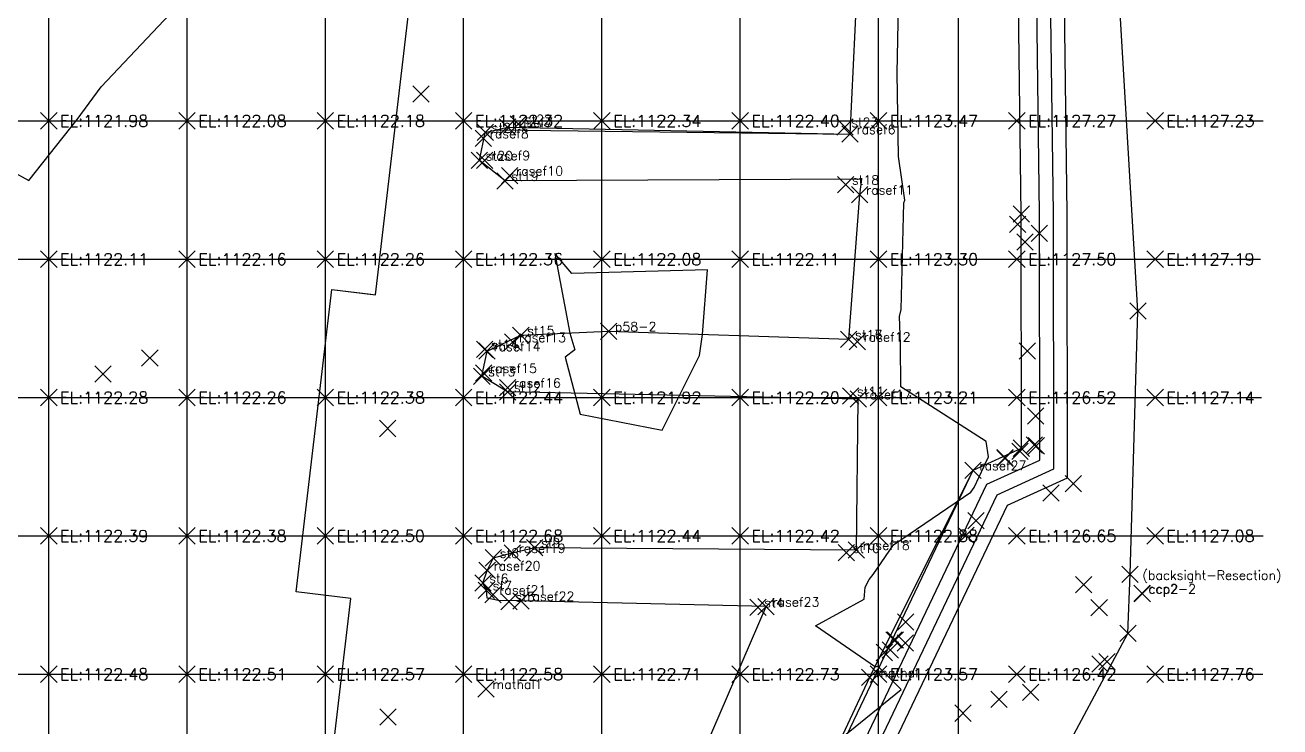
# Model space of a CAD drawing. Header units: metres. Extents: x -212 to 353850, y -37 to 356021.
# Drawn here: x 353787.65 to 353814.87, y 355929.91 to 355945.13 of the extents above; entities that cross this region are included whole.
import ezdxf

# ---------------------------------------------------------------- set-up
doc = ezdxf.new("R2010")
doc.units = ezdxf.units.M
for name, color, linetype in [('C-TOPO-MINR', 8, 'Continuous'), ('C-TOPO-TEXT', 7, 'Continuous'), ('Obs.ts.td2', 7, 'Continuous'), ('Obs.ts.td2_Mark', 7, 'Continuous'), ('Obs.ts.td2_point_desc_Mark', 7, 'Continuous'), ('Survey.td2', 7, 'Continuous'), ('V-NODE', 1, 'Continuous')]:
    doc.layers.add(name, color=color, linetype=linetype)
doc.styles.get("Standard").update_dxf_attribs({"font": 'simplex.shx'})

# ---------------------------------------------------------------- blocks, each defined once
blk = doc.blocks.new('*U1')
at = {"color": 0, "linetype": 'ByBlock', "lineweight": -2, "transparency": 16777216}
for p, q in [((-0.71, -0.71), (0.71, 0.71)), ((-0.71, 0.71), (0.71, -0.71))]:
    blk.add_line(p, q, dxfattribs=at)
blk = doc.blocks.new('*U144', base_point=(353811.7928, 355938.9237, 1127.1617))
at = {"layer": 'V-NODE', "lineweight": -2, "xscale": 0.25, "yscale": 0.25, "zscale": 0.25}
blk.add_blockref('*U1', (353811.7928, 355938.9237, 1127.1617), dxfattribs=at)
blk = doc.blocks.new('*U145', base_point=(353811.6216, 355933.2178, 1127.0802))
at = {"layer": 'V-NODE', "lineweight": -2, "xscale": 0.25, "yscale": 0.25, "zscale": 0.25}
blk.add_blockref('*U1', (353811.6216, 355933.2178, 1127.0802), dxfattribs=at)
blk = doc.blocks.new('*U146', base_point=(353811.5772, 355931.9329, 1127.1655))
at = {"layer": 'V-NODE', "lineweight": -2, "xscale": 0.25, "yscale": 0.25, "zscale": 0.25}
blk.add_blockref('*U1', (353811.5772, 355931.9329, 1127.1655), dxfattribs=at)
blk = doc.blocks.new('*U204', base_point=(353810.391, 355935.1797, 1127.2435))
at = {"layer": 'V-NODE', "lineweight": -2, "xscale": 0.25, "yscale": 0.25, "zscale": 0.25}
blk.add_blockref('*U1', (353810.391, 355935.1797, 1127.2435), dxfattribs=at)
blk = doc.blocks.new('*U205', base_point=(353809.9036, 355934.9765, 1127.2436))
at = {"layer": 'V-NODE', "lineweight": -2, "xscale": 0.25, "yscale": 0.25, "zscale": 0.25}
blk.add_blockref('*U1', (353809.9036, 355934.9765, 1127.2436), dxfattribs=at)
blk = doc.blocks.new('*U206', base_point=(353809.5484, 355936.0209, 1127.6139))
at = {"layer": 'V-NODE', "lineweight": -2, "xscale": 0.25, "yscale": 0.25, "zscale": 0.25}
blk.add_blockref('*U1', (353809.5484, 355936.0209, 1127.6139), dxfattribs=at)
blk = doc.blocks.new('*U207', base_point=(353809.5895, 355936.0021, 1127.5776))
at = {"layer": 'V-NODE', "lineweight": -2, "xscale": 0.25, "yscale": 0.25, "zscale": 0.25}
blk.add_blockref('*U1', (353809.5895, 355936.0021, 1127.5776), dxfattribs=at)
blk = doc.blocks.new('*U208', base_point=(353809.5726, 355936.6483, 1127.57))
at = {"layer": 'V-NODE', "lineweight": -2, "xscale": 0.25, "yscale": 0.25, "zscale": 0.25}
blk.add_blockref('*U1', (353809.5726, 355936.6483, 1127.57), dxfattribs=at)
blk = doc.blocks.new('*U209', base_point=(353809.3395, 355940.4236, 1127.7491))
at = {"layer": 'V-NODE', "lineweight": -2, "xscale": 0.25, "yscale": 0.25, "zscale": 0.25}
blk.add_blockref('*U1', (353809.3395, 355940.4236, 1127.7491), dxfattribs=at)
blk = doc.blocks.new('*U210', base_point=(353809.6515, 355940.6113, 1127.6364))
at = {"layer": 'V-NODE', "lineweight": -2, "xscale": 0.25, "yscale": 0.25, "zscale": 0.25}
blk.add_blockref('*U1', (353809.6515, 355940.6113, 1127.6364), dxfattribs=at)
blk = doc.blocks.new('*U234', base_point=(353809.2609, 355941.0275, 1127.3564))
at = {"layer": 'V-NODE', "lineweight": -2, "xscale": 0.25, "yscale": 0.25, "zscale": 0.25}
blk.add_blockref('*U1', (353809.2609, 355941.0275, 1127.3564), dxfattribs=at)
blk = doc.blocks.new('*U235', base_point=(353809.1873, 355940.8055, 1127.3551))
at = {"layer": 'V-NODE', "lineweight": -2, "xscale": 0.25, "yscale": 0.25, "zscale": 0.25}
blk.add_blockref('*U1', (353809.1873, 355940.8055, 1127.3551), dxfattribs=at)
blk = doc.blocks.new('*U236', base_point=(353809.3954, 355938.0579, 1127.7183))
at = {"layer": 'V-NODE', "lineweight": -2, "xscale": 0.25, "yscale": 0.25, "zscale": 0.25}
blk.add_blockref('*U1', (353809.3954, 355938.0579, 1127.7183), dxfattribs=at)
blk = doc.blocks.new('*U237', base_point=(353809.2661, 355935.9506, 1127.6733))
at = {"layer": 'V-NODE', "lineweight": -2, "xscale": 0.25, "yscale": 0.25, "zscale": 0.25}
blk.add_blockref('*U1', (353809.2661, 355935.9506, 1127.6733), dxfattribs=at)
blk = doc.blocks.new('*U238', base_point=(353809.233, 355935.8819, 1127.6572))
at = {"layer": 'V-NODE', "lineweight": -2, "xscale": 0.25, "yscale": 0.25, "zscale": 0.25}
blk.add_blockref('*U1', (353809.233, 355935.8819, 1127.6572), dxfattribs=at)
blk = doc.blocks.new('*U239', base_point=(353808.9081, 355935.7327, 1126.2094))
at = {"layer": 'V-NODE', "lineweight": -2, "xscale": 0.25, "yscale": 0.25, "zscale": 0.25}
blk.add_blockref('*U1', (353808.9081, 355935.7327, 1126.2094), dxfattribs=at)
blk = doc.blocks.new('*U240', base_point=(353808.91, 355935.7431, 1126.2146))
at = {"layer": 'V-NODE', "lineweight": -2, "xscale": 0.25, "yscale": 0.25, "zscale": 0.25}
blk.add_blockref('*U1', (353808.91, 355935.7431, 1126.2146), dxfattribs=at)
blk = doc.blocks.new('*U241', base_point=(353808.2826, 355934.3812, 1126.2718))
at = {"layer": 'V-NODE', "lineweight": -2, "xscale": 0.25, "yscale": 0.25, "zscale": 0.25}
blk.add_blockref('*U1', (353808.2826, 355934.3812, 1126.2718), dxfattribs=at)
blk = doc.blocks.new('*U242', base_point=(353808.0658, 355934.0591, 1126.3212))
at = {"layer": 'V-NODE', "lineweight": -2, "xscale": 0.25, "yscale": 0.25, "zscale": 0.25}
blk.add_blockref('*U1', (353808.0658, 355934.0591, 1126.3212), dxfattribs=at)
blk = doc.blocks.new('*U243', base_point=(353806.7547, 355932.1844, 1126.272))
at = {"layer": 'V-NODE', "lineweight": -2, "xscale": 0.25, "yscale": 0.25, "zscale": 0.25}
blk.add_blockref('*U1', (353806.7547, 355932.1844, 1126.272), dxfattribs=at)
blk = doc.blocks.new('*U244', base_point=(353806.4992, 355931.7885, 1126.1866))
at = {"layer": 'V-NODE', "lineweight": -2, "xscale": 0.25, "yscale": 0.25, "zscale": 0.25}
blk.add_blockref('*U1', (353806.4992, 355931.7885, 1126.1866), dxfattribs=at)
blk = doc.blocks.new('*U245', base_point=(353806.5276, 355931.7909, 1126.2052))
at = {"layer": 'V-NODE', "lineweight": -2, "xscale": 0.25, "yscale": 0.25, "zscale": 0.25}
blk.add_blockref('*U1', (353806.5276, 355931.7909, 1126.2052), dxfattribs=at)
blk = doc.blocks.new('*U246', base_point=(353806.7464, 355931.7289, 1126.1852))
at = {"layer": 'V-NODE', "lineweight": -2, "xscale": 0.25, "yscale": 0.25, "zscale": 0.25}
blk.add_blockref('*U1', (353806.7464, 355931.7289, 1126.1852), dxfattribs=at)
blk = doc.blocks.new('*U247', base_point=(353806.42, 355931.5707, 1125.6579))
at = {"layer": 'V-NODE', "lineweight": -2, "xscale": 0.25, "yscale": 0.25, "zscale": 0.25}
blk.add_blockref('*U1', (353806.42, 355931.5707, 1125.6579), dxfattribs=at)
blk = doc.blocks.new('*U248', base_point=(353806.2893, 355931.5201, 1125.6336))
at = {"layer": 'V-NODE', "lineweight": -2, "xscale": 0.25, "yscale": 0.25, "zscale": 0.25}
blk.add_blockref('*U1', (353806.2893, 355931.5201, 1125.6336), dxfattribs=at)
blk = doc.blocks.new('*U271', base_point=(353808.001, 355930.2043, 1126.2101))
at = {"layer": 'V-NODE', "lineweight": -2, "xscale": 0.25, "yscale": 0.25, "zscale": 0.25}
blk.add_blockref('*U1', (353808.001, 355930.2043, 1126.2101), dxfattribs=at)
blk = doc.blocks.new('*U272', base_point=(353808.7822, 355930.5055, 1126.3197))
at = {"layer": 'V-NODE', "lineweight": -2, "xscale": 0.25, "yscale": 0.25, "zscale": 0.25}
blk.add_blockref('*U1', (353808.7822, 355930.5055, 1126.3197), dxfattribs=at)
blk = doc.blocks.new('*U273', base_point=(353809.4636, 355930.6585, 1126.4679))
at = {"layer": 'V-NODE', "lineweight": -2, "xscale": 0.25, "yscale": 0.25, "zscale": 0.25}
blk.add_blockref('*U1', (353809.4636, 355930.6585, 1126.4679), dxfattribs=at)
blk = doc.blocks.new('*U274', base_point=(353810.952, 355932.4903, 1127.0932))
at = {"layer": 'V-NODE', "lineweight": -2, "xscale": 0.25, "yscale": 0.25, "zscale": 0.25}
blk.add_blockref('*U1', (353810.952, 355932.4903, 1127.0932), dxfattribs=at)
blk = doc.blocks.new('*U275', base_point=(353810.613, 355932.9939, 1127.1465))
at = {"layer": 'V-NODE', "lineweight": -2, "xscale": 0.25, "yscale": 0.25, "zscale": 0.25}
blk.add_blockref('*U1', (353810.613, 355932.9939, 1127.1465), dxfattribs=at)
blk = doc.blocks.new('*U276', base_point=(353810.9705, 355931.2691, 1127.8021))
at = {"layer": 'V-NODE', "lineweight": -2, "xscale": 0.25, "yscale": 0.25, "zscale": 0.25}
blk.add_blockref('*U1', (353810.9705, 355931.2691, 1127.8021), dxfattribs=at)
blk = doc.blocks.new('*U277', base_point=(353811.1206, 355931.3188, 1127.8093))
at = {"layer": 'V-NODE', "lineweight": -2, "xscale": 0.25, "yscale": 0.25, "zscale": 0.25}
blk.add_blockref('*U1', (353811.1206, 355931.3188, 1127.8093), dxfattribs=at)
blk = doc.blocks.new('*U607', base_point=(353795.5217, 355930.121, 1122.6174))
at = {"layer": 'V-NODE', "lineweight": -2, "xscale": 0.25, "yscale": 0.25, "zscale": 0.25}
blk.add_blockref('*U1', (353795.5217, 355930.121, 1122.6174), dxfattribs=at)
blk = doc.blocks.new('*U608', base_point=(353795.5198, 355936.3782, 1122.4606))
at = {"layer": 'V-NODE', "lineweight": -2, "xscale": 0.25, "yscale": 0.25, "zscale": 0.25}
blk.add_blockref('*U1', (353795.5198, 355936.3782, 1122.4606), dxfattribs=at)
blk = doc.blocks.new('*U609', base_point=(353790.3579, 355937.9082, 1122.1863))
at = {"layer": 'V-NODE', "lineweight": -2, "xscale": 0.25, "yscale": 0.25, "zscale": 0.25}
blk.add_blockref('*U1', (353790.3579, 355937.9082, 1122.1863), dxfattribs=at)
blk = doc.blocks.new('*U610', base_point=(353789.3388, 355937.5593, 1122.2574))
at = {"layer": 'V-NODE', "lineweight": -2, "xscale": 0.25, "yscale": 0.25, "zscale": 0.25}
blk.add_blockref('*U1', (353789.3388, 355937.5593, 1122.2574), dxfattribs=at)
blk = doc.blocks.new('*U615', base_point=(353796.2409, 355943.6295, 1122.2315))
at = {"layer": 'V-NODE', "lineweight": -2, "xscale": 0.25, "yscale": 0.25, "zscale": 0.25}
blk.add_blockref('*U1', (353796.2409, 355943.6295, 1122.2315), dxfattribs=at)
blk = doc.blocks.new('*U917', base_point=(353803.5516, 355932.4997, 1122.5971))
at = {"layer": 'V-NODE', "lineweight": -2, "xscale": 0.25, "yscale": 0.25, "zscale": 0.25}
blk.add_blockref('*U1', (353803.5516, 355932.4997, 1122.5971), dxfattribs=at)
blk = doc.blocks.new('*U918', base_point=(353798.1506, 355932.6253, 1122.5483))
at = {"layer": 'V-NODE', "lineweight": -2, "xscale": 0.25, "yscale": 0.25, "zscale": 0.25}
blk.add_blockref('*U1', (353798.1506, 355932.6253, 1122.5483), dxfattribs=at)
blk = doc.blocks.new('*U919', base_point=(353797.5833, 355933.0253, 1122.5503))
at = {"layer": 'V-NODE', "lineweight": -2, "xscale": 0.25, "yscale": 0.25, "zscale": 0.25}
blk.add_blockref('*U1', (353797.5833, 355933.0253, 1122.5503), dxfattribs=at)
blk = doc.blocks.new('*U920', base_point=(353797.6584, 355932.8697, 1122.5392))
at = {"layer": 'V-NODE', "lineweight": -2, "xscale": 0.25, "yscale": 0.25, "zscale": 0.25}
blk.add_blockref('*U1', (353797.6584, 355932.8697, 1122.5392), dxfattribs=at)
blk = doc.blocks.new('*U921', base_point=(353797.8124, 355933.5727, 1122.5284))
at = {"layer": 'V-NODE', "lineweight": -2, "xscale": 0.25, "yscale": 0.25, "zscale": 0.25}
blk.add_blockref('*U1', (353797.8124, 355933.5727, 1122.5284), dxfattribs=at)
blk = doc.blocks.new('*U922', base_point=(353798.7089, 355933.7949, 1122.5351))
at = {"layer": 'V-NODE', "lineweight": -2, "xscale": 0.25, "yscale": 0.25, "zscale": 0.25}
blk.add_blockref('*U1', (353798.7089, 355933.7949, 1122.5351), dxfattribs=at)
blk = doc.blocks.new('*U923', base_point=(353805.4666, 355933.6838, 1122.5696))
at = {"layer": 'V-NODE', "lineweight": -2, "xscale": 0.25, "yscale": 0.25, "zscale": 0.25}
blk.add_blockref('*U1', (353805.4666, 355933.6838, 1122.5696), dxfattribs=at)
blk = doc.blocks.new('*U924', base_point=(353805.561, 355937.0829, 1122.5533))
at = {"layer": 'V-NODE', "lineweight": -2, "xscale": 0.25, "yscale": 0.25, "zscale": 0.25}
blk.add_blockref('*U1', (353805.561, 355937.0829, 1122.5533), dxfattribs=at)
blk = doc.blocks.new('*U925', base_point=(353798.1191, 355937.1719, 1122.4441))
at = {"layer": 'V-NODE', "lineweight": -2, "xscale": 0.25, "yscale": 0.25, "zscale": 0.25}
blk.add_blockref('*U1', (353798.1191, 355937.1719, 1122.4441), dxfattribs=at)
blk = doc.blocks.new('*U926', base_point=(353797.5603, 355937.5121, 1122.4236))
at = {"layer": 'V-NODE', "lineweight": -2, "xscale": 0.25, "yscale": 0.25, "zscale": 0.25}
blk.add_blockref('*U1', (353797.5603, 355937.5121, 1122.4236), dxfattribs=at)
blk = doc.blocks.new('*U927', base_point=(353797.6246, 355938.0972, 1122.4133))
at = {"layer": 'V-NODE', "lineweight": -2, "xscale": 0.25, "yscale": 0.25, "zscale": 0.25}
blk.add_blockref('*U1', (353797.6246, 355938.0972, 1122.4133), dxfattribs=at)
blk = doc.blocks.new('*U928', base_point=(353798.4063, 355938.3995, 1122.418))
at = {"layer": 'V-NODE', "lineweight": -2, "xscale": 0.25, "yscale": 0.25, "zscale": 0.25}
blk.add_blockref('*U1', (353798.4063, 355938.3995, 1122.418), dxfattribs=at)
blk = doc.blocks.new('*U929', base_point=(353805.5212, 355938.3119, 1122.5179))
at = {"layer": 'V-NODE', "lineweight": -2, "xscale": 0.25, "yscale": 0.25, "zscale": 0.25}
blk.add_blockref('*U1', (353805.5212, 355938.3119, 1122.5179), dxfattribs=at)
blk = doc.blocks.new('*U930', base_point=(353805.5195, 355938.3111, 1122.5179))
at = {"layer": 'V-NODE', "lineweight": -2, "xscale": 0.25, "yscale": 0.25, "zscale": 0.25}
blk.add_blockref('*U1', (353805.5195, 355938.3111, 1122.5179), dxfattribs=at)
blk = doc.blocks.new('*U931', base_point=(353805.4513, 355941.6664, 1122.4645))
at = {"layer": 'V-NODE', "lineweight": -2, "xscale": 0.25, "yscale": 0.25, "zscale": 0.25}
blk.add_blockref('*U1', (353805.4513, 355941.6664, 1122.4645), dxfattribs=at)
blk = doc.blocks.new('*U932', base_point=(353798.0632, 355941.7468, 1122.3101))
at = {"layer": 'V-NODE', "lineweight": -2, "xscale": 0.25, "yscale": 0.25, "zscale": 0.25}
blk.add_blockref('*U1', (353798.0632, 355941.7468, 1122.3101), dxfattribs=at)
blk = doc.blocks.new('*U933', base_point=(353797.5073, 355942.1899, 1122.3076))
at = {"layer": 'V-NODE', "lineweight": -2, "xscale": 0.25, "yscale": 0.25, "zscale": 0.25}
blk.add_blockref('*U1', (353797.5073, 355942.1899, 1122.3076), dxfattribs=at)
blk = doc.blocks.new('*U934', base_point=(353797.6362, 355942.799, 1122.2874))
at = {"layer": 'V-NODE', "lineweight": -2, "xscale": 0.25, "yscale": 0.25, "zscale": 0.25}
blk.add_blockref('*U1', (353797.6362, 355942.799, 1122.2874), dxfattribs=at)
blk = doc.blocks.new('*U935', base_point=(353798.3519, 355942.9791, 1122.2977))
at = {"layer": 'V-NODE', "lineweight": -2, "xscale": 0.25, "yscale": 0.25, "zscale": 0.25}
blk.add_blockref('*U1', (353798.3519, 355942.9791, 1122.2977), dxfattribs=at)
blk = doc.blocks.new('*U936', base_point=(353805.4359, 355942.914, 1122.4536))
at = {"layer": 'V-NODE', "lineweight": -2, "xscale": 0.25, "yscale": 0.25, "zscale": 0.25}
blk.add_blockref('*U1', (353805.4359, 355942.914, 1122.4536), dxfattribs=at)
blk = doc.blocks.new('*U950', base_point=(353805.5504, 355942.7639, 1122.6791))
at = {"layer": 'V-NODE', "lineweight": -2, "xscale": 0.25, "yscale": 0.25, "zscale": 0.25}
blk.add_blockref('*U1', (353805.5504, 355942.7639, 1122.6791), dxfattribs=at)
blk = doc.blocks.new('*U951', base_point=(353798.1174, 355942.9142, 1122.5396))
at = {"layer": 'V-NODE', "lineweight": -2, "xscale": 0.25, "yscale": 0.25, "zscale": 0.25}
blk.add_blockref('*U1', (353798.1174, 355942.9142, 1122.5396), dxfattribs=at)
blk = doc.blocks.new('*U952', base_point=(353797.5944, 355942.6723, 1122.5332))
at = {"layer": 'V-NODE', "lineweight": -2, "xscale": 0.25, "yscale": 0.25, "zscale": 0.25}
blk.add_blockref('*U1', (353797.5944, 355942.6723, 1122.5332), dxfattribs=at)
blk = doc.blocks.new('*U953', base_point=(353797.625, 355942.1964, 1122.5453))
at = {"layer": 'V-NODE', "lineweight": -2, "xscale": 0.25, "yscale": 0.25, "zscale": 0.25}
blk.add_blockref('*U1', (353797.625, 355942.1964, 1122.5453), dxfattribs=at)
blk = doc.blocks.new('*U954', base_point=(353798.1645, 355941.8628, 1122.5646))
at = {"layer": 'V-NODE', "lineweight": -2, "xscale": 0.25, "yscale": 0.25, "zscale": 0.25}
blk.add_blockref('*U1', (353798.1645, 355941.8628, 1122.5646), dxfattribs=at)
blk = doc.blocks.new('*U955', base_point=(353805.7566, 355941.4501, 1122.6996))
at = {"layer": 'V-NODE', "lineweight": -2, "xscale": 0.25, "yscale": 0.25, "zscale": 0.25}
blk.add_blockref('*U1', (353805.7566, 355941.4501, 1122.6996), dxfattribs=at)
blk = doc.blocks.new('*U956', base_point=(353805.7035, 355938.2611, 1122.7299))
at = {"layer": 'V-NODE', "lineweight": -2, "xscale": 0.25, "yscale": 0.25, "zscale": 0.25}
blk.add_blockref('*U1', (353805.7035, 355938.2611, 1122.7299), dxfattribs=at)
blk = doc.blocks.new('*U957', base_point=(353798.2289, 355938.2508, 1122.6494))
at = {"layer": 'V-NODE', "lineweight": -2, "xscale": 0.25, "yscale": 0.25, "zscale": 0.25}
blk.add_blockref('*U1', (353798.2289, 355938.2508, 1122.6494), dxfattribs=at)
blk = doc.blocks.new('*U958', base_point=(353797.6748, 355938.0562, 1122.6433))
at = {"layer": 'V-NODE', "lineweight": -2, "xscale": 0.25, "yscale": 0.25, "zscale": 0.25}
blk.add_blockref('*U1', (353797.6748, 355938.0562, 1122.6433), dxfattribs=at)
blk = doc.blocks.new('*U959', base_point=(353797.599, 355937.5825, 1122.6622))
at = {"layer": 'V-NODE', "lineweight": -2, "xscale": 0.25, "yscale": 0.25, "zscale": 0.25}
blk.add_blockref('*U1', (353797.599, 355937.5825, 1122.6622), dxfattribs=at)
blk = doc.blocks.new('*U960', base_point=(353798.1179, 355937.2647, 1122.6678))
at = {"layer": 'V-NODE', "lineweight": -2, "xscale": 0.25, "yscale": 0.25, "zscale": 0.25}
blk.add_blockref('*U1', (353798.1179, 355937.2647, 1122.6678), dxfattribs=at)
blk = doc.blocks.new('*U961', base_point=(353805.7249, 355937.0147, 1122.7411))
at = {"layer": 'V-NODE', "lineweight": -2, "xscale": 0.25, "yscale": 0.25, "zscale": 0.25}
blk.add_blockref('*U1', (353805.7249, 355937.0147, 1122.7411), dxfattribs=at)
blk = doc.blocks.new('*U962', base_point=(353805.6858, 355933.7462, 1122.8119))
at = {"layer": 'V-NODE', "lineweight": -2, "xscale": 0.25, "yscale": 0.25, "zscale": 0.25}
blk.add_blockref('*U1', (353805.6858, 355933.7462, 1122.8119), dxfattribs=at)
blk = doc.blocks.new('*U963', base_point=(353798.2212, 355933.6797, 1122.772))
at = {"layer": 'V-NODE', "lineweight": -2, "xscale": 0.25, "yscale": 0.25, "zscale": 0.25}
blk.add_blockref('*U1', (353798.2212, 355933.6797, 1122.772), dxfattribs=at)
blk = doc.blocks.new('*U964', base_point=(353797.6764, 355933.2992, 1122.7632))
at = {"layer": 'V-NODE', "lineweight": -2, "xscale": 0.25, "yscale": 0.25, "zscale": 0.25}
blk.add_blockref('*U1', (353797.6764, 355933.2992, 1122.7632), dxfattribs=at)
blk = doc.blocks.new('*U965', base_point=(353797.8007, 355932.7746, 1122.7646))
at = {"layer": 'V-NODE', "lineweight": -2, "xscale": 0.25, "yscale": 0.25, "zscale": 0.25}
blk.add_blockref('*U1', (353797.8007, 355932.7746, 1122.7646), dxfattribs=at)
blk = doc.blocks.new('*U966', base_point=(353798.4097, 355932.6387, 1122.7867))
at = {"layer": 'V-NODE', "lineweight": -2, "xscale": 0.25, "yscale": 0.25, "zscale": 0.25}
blk.add_blockref('*U1', (353798.4097, 355932.6387, 1122.7867), dxfattribs=at)
blk = doc.blocks.new('*U967', base_point=(353803.7264, 355932.5161, 1122.8199))
at = {"layer": 'V-NODE', "lineweight": -2, "xscale": 0.25, "yscale": 0.25, "zscale": 0.25}
blk.add_blockref('*U1', (353803.7264, 355932.5161, 1122.8199), dxfattribs=at)
blk = doc.blocks.new('*U971', base_point=(353808.2168, 355935.473, 1122.8254))
at = {"layer": 'V-NODE', "lineweight": -2, "xscale": 0.25, "yscale": 0.25, "zscale": 0.25}
blk.add_blockref('*U1', (353808.2168, 355935.473, 1122.8254), dxfattribs=at)
blk = doc.blocks.new('*U977', base_point=(353805.9745, 355930.9827, 1122.8781))
at = {"layer": 'V-NODE', "lineweight": -2, "xscale": 0.25, "yscale": 0.25, "zscale": 0.25}
blk.add_blockref('*U1', (353805.9745, 355930.9827, 1122.8781), dxfattribs=at)
blk = doc.blocks.new('*U978', base_point=(353797.6506, 355930.7312, 1122.5856))
at = {"layer": 'V-NODE', "lineweight": -2, "xscale": 0.25, "yscale": 0.25, "zscale": 0.25}
blk.add_blockref('*U1', (353797.6506, 355930.7312, 1122.5856), dxfattribs=at)
blk = doc.blocks.new('*U980', base_point=(353800.3097, 355938.4875, 1121.667))
at = {"layer": 'V-NODE', "lineweight": -2, "xscale": 0.25, "yscale": 0.25, "zscale": 0.25}
blk.add_blockref('*U1', (353800.3097, 355938.4875, 1121.667), dxfattribs=at)
blk = doc.blocks.new('*U982', base_point=(353811.89, 355932.796, 1127.05))
at = {"layer": 'V-NODE', "lineweight": -2, "xscale": 0.25, "yscale": 0.25, "zscale": 0.25}
blk.add_blockref('*U1', (353811.89, 355932.796, 1127.05), dxfattribs=at)
blk = doc.blocks.new('*U983', base_point=(353811.8791, 355932.8003, 1126.6411))
at = {"layer": 'V-NODE', "lineweight": -2, "xscale": 0.25, "yscale": 0.25, "zscale": 0.25}
blk.add_blockref('*U1', (353811.8791, 355932.8003, 1126.6411), dxfattribs=at)

msp = doc.modelspace()

# ---------------------------------------------------------------- linework, layer by layer
at = {"color": 7, "true_color": 0xffffff}
for p, q in [((353788.166, 355916.049, 1117.654), (353788.166, 355980.999, 1121.704)), ((353791.166, 355916.049, 1117.654), (353791.166, 355980.676, 1121.684)), ((353806.166, 355918.509, 1117.807), (353806.166, 355980.752, 1121.689)), ((353794.166, 355916.049, 1117.654), (353794.166, 355980.393, 1121.667)), ((353797.166, 355919.049, 1117.841), (353797.166, 355980.266, 1121.659)), ((353800.166, 355913.736, 1117.51), (353800.166, 355980.177, 1121.653)), ((353803.166, 355916.049, 1117.654), (353803.166, 355979.642, 1121.62)), ((353771.108, 355943.049, 1117.309), (353814.513, 355943.049, 1130.328)), ((353771.792, 355940.049, 1117.514), (353814.453, 355940.049, 1130.31)), ((353772.476, 355937.049, 1117.72), (353814.477, 355937.049, 1130.317)), ((353773.16, 355934.049, 1117.925), (353814.513, 355934.049, 1130.328)), ((353773.844, 355931.049, 1118.13), (353814.501, 355931.049, 1130.324))]:
    msp.add_line(p, q, dxfattribs=at)
at = {"color": 3, "elevation": 1122.624}
msp.add_lwpolyline([(353802.409, 355929.668), (353800.053, 355923.984), (353798.955, 355921.436), (353798.372, 355920.081), (353797.875, 355917.627), (353798.721, 355914.274), (353799.698, 355913.333), (353803.652, 355916.743), (353805.931, 355921.306), (353808.236, 355925.688), (353811.577, 355931.933), (353811.622, 355933.218), (353811.793, 355938.924), (353811.315, 355946.979), (353811.282, 355954.631), (353812.127, 355976.012), (353813.141, 355978.948), (353812.999, 355981.855), (353812.128, 355983.608), (353808.907, 355985.916), (353798.5, 355987.042), (353791.68, 355988.312)], dxfattribs=at)
at = {"color": 4}
for points in [[(353807.89, 355976.047), (353807.897, 355925.793)], [(353794.199, 355928.274), (353794.722, 355932.694), (353793.531, 355932.835), (353794.306, 355939.389), (353795.25, 355939.277), (353795.978, 355945.434)]]:
    msp.add_lwpolyline(points, dxfattribs=at)
at = {"color": 2}
for points, elevation in [([(353800.462, 355919.203), (353808.217, 355935.473), (353809.266, 355935.951), (353809.261, 355941.028), (353809.142, 355950.133), (353808.974, 355958.134), (353809.19, 355965.084)], 1123.094), ([(353800.823, 355919.031), (353808.515, 355935.169), (353809.666, 355935.693), (353809.661, 355941.03), (353809.542, 355950.14), (353809.374, 355958.132), (353809.589, 355965.072)], 1123.094), ([(353805.801, 355941.784), (353798.063, 355941.747), (353797.507, 355942.19), (353797.636, 355942.799), (353797.877, 355942.857), (353805.55, 355942.764)], 1123.049)]:
    msp.add_lwpolyline(points, dxfattribs=dict(at, elevation=elevation))
at = {"color": 6, "elevation": 1123.094}
for points in [[(353801.094, 355918.902), (353808.739, 355934.942), (353809.967, 355935.5), (353809.961, 355941.032), (353809.842, 355950.145), (353809.674, 355958.13), (353809.889, 355965.062)], [(353801.365, 355918.773), (353808.963, 355934.714), (353810.267, 355935.307), (353810.261, 355941.035), (353810.142, 355950.15), (353809.974, 355958.129), (353810.189, 355965.053)]]:
    msp.add_lwpolyline(points, dxfattribs=at)
at = {"color": 252, "true_color": 0x939598}
for points, elevation in [([(353801.734, 355927.888), (353803.726, 355932.516), (353798.41, 355932.639), (353797.913, 355932.65), (353797.676, 355932.699), (353797.658, 355932.87), (353797.583, 355933.025), (353797.676, 355933.299), (353797.812, 355933.573), (353798.221, 355933.68), (353798.709, 355933.795), (353805.686, 355933.746), (353805.725, 355937.015), (353798.119, 355937.172), (353797.56, 355937.512), (353797.675, 355938.056), (353798.406, 355938.4), (353800.31, 355938.487), (353805.521, 355938.312), (353805.757, 355941.45), (353805.801, 355941.784), (353798.063, 355941.747), (353797.507, 355942.19), (353797.636, 355942.799), (353798.117, 355942.914), (353805.55, 355942.764), (353805.766, 355947.278)], 1123.049), ([(353800.462, 355919.203), (353805.974, 355930.983), (353808.217, 355935.473)], 1123.094)]:
    msp.add_lwpolyline(points, dxfattribs=dict(at, elevation=elevation))
at = {"color": 2}
msp.add_lwpolyline([(353753.642, 355920.664), (353765.343, 355919.318), (353767.655, 355922.004), (353777.685, 355920.817), (353777.719, 355921.106), (353790.186, 355919.631), (353790.621, 355921.853), (353791.119, 355926.071), (353793.502, 355925.79), (353793.801, 355928.321), (353794.199, 355928.274), (353794.722, 355932.694), (353793.531, 355932.835), (353794.306, 355939.389), (353795.15, 355939.289), (353795.25, 355939.277), (353795.978, 355945.434)], dxfattribs=at)
at = {"layer": 'C-TOPO-MINR', "color": 8, "linetype": 'Continuous', "lineweight": -3, "flags": 128}
for points, elevation in [([(353778.351, 355945.57), (353782.736, 355941.918), (353779.475, 355940.315), (353779.302, 355940.396), (353779.767, 355939.732), (353779.919, 355939.402), (353780.672, 355939.691), (353786.957, 355941.958), (353787.361, 355941.958), (353787.732, 355941.753), (353788.78, 355943.082), (353789.3, 355943.79), (353796.259, 355951.15)], 1122), ([(353805.395, 355929.688), (353806.657, 355930.721), (353806.154, 355931.22), (353806.103, 355931.202), (353804.801, 355932.098), (353805.851, 355932.674), (353805.875, 355932.934), (353805.964, 355933.105), (353806.053, 355933.21), (353806.492, 355933.852), (353808.166, 355934.998), (353808.239, 355935.101), (353808.457, 355935.563), (353808.457, 355935.567), (353808.552, 355935.764), (353808.5, 355936.094), (353806.653, 355937.279), (353806.643, 355938.209), (353806.624, 355938.808), (353806.66, 355938.96), (353806.715, 355941.27), (353806.735, 355941.332), (353806.598, 355942.274), (353806.572, 355944.086), (353806.62, 355946.65)], 1124)]:
    msp.add_lwpolyline(points, dxfattribs=dict(at, elevation=elevation))
at = {"layer": 'C-TOPO-MINR', "color": 8, "linetype": 'Continuous', "lineweight": -3, "elevation": 1122, "flags": 128}
msp.add_lwpolyline([(353799.514, 355939.74), (353799.146, 355940.175), (353799.466, 355938.448), (353799.58, 355938.081), (353799.371, 355937.924), (353799.696, 355936.687), (353801.47, 355936.344), (353802.283, 355937.96), (353802.349, 355938.418), (353802.457, 355939.815), (353799.514, 355939.74)], close=True, dxfattribs=at)
at = {"layer": 'C-TOPO-TEXT', "color": 6, "linetype": 'Continuous', "lineweight": -3}
for p, q in [((353787.986, 355942.869, 1121.981), (353788.345, 355943.229, 1121.981)), ((353787.986, 355943.229, 1121.981), (353788.345, 355942.869, 1121.981)), ((353790.986, 355942.869, 1122.079), (353791.345, 355943.229, 1122.079)), ((353790.986, 355943.229, 1122.079), (353791.345, 355942.869, 1122.079)), ((353793.986, 355942.869, 1122.178), (353794.345, 355943.229, 1122.178)), ((353793.986, 355943.229, 1122.178), (353794.345, 355942.869, 1122.178)), ((353796.986, 355942.869, 1122.317), (353797.345, 355943.229, 1122.317)), ((353796.986, 355943.229, 1122.317), (353797.345, 355942.869, 1122.317)), ((353799.986, 355942.869, 1122.337), (353800.345, 355943.229, 1122.337)), ((353799.986, 355943.229, 1122.337), (353800.345, 355942.869, 1122.337)), ((353802.986, 355942.869, 1122.402), (353803.345, 355943.229, 1122.402)), ((353802.986, 355943.229, 1122.402), (353803.345, 355942.869, 1122.402)), ((353805.986, 355942.869, 1123.466), (353806.345, 355943.229, 1123.466)), ((353805.986, 355943.229, 1123.466), (353806.345, 355942.869, 1123.466)), ((353808.986, 355942.869, 1127.274), (353809.345, 355943.229, 1127.274)), ((353808.986, 355943.229, 1127.274), (353809.345, 355942.869, 1127.274)), ((353811.986, 355942.869, 1127.233), (353812.345, 355943.229, 1127.233)), ((353811.986, 355943.229, 1127.233), (353812.345, 355942.869, 1127.233)), ((353787.986, 355939.869, 1122.112), (353788.345, 355940.229, 1122.112)), ((353787.986, 355940.229, 1122.112), (353788.345, 355939.869, 1122.112)), ((353790.986, 355939.869, 1122.157), (353791.345, 355940.229, 1122.157)), ((353790.986, 355940.229, 1122.157), (353791.345, 355939.869, 1122.157)), ((353793.986, 355939.869, 1122.257), (353794.345, 355940.229, 1122.257)), ((353793.986, 355940.229, 1122.257), (353794.345, 355939.869, 1122.257)), ((353796.986, 355939.869, 1122.363), (353797.345, 355940.229, 1122.363)), ((353796.986, 355940.229, 1122.363), (353797.345, 355939.869, 1122.363)), ((353799.986, 355939.869, 1122.077), (353800.345, 355940.229, 1122.077)), ((353799.986, 355940.229, 1122.077), (353800.345, 355939.869, 1122.077)), ((353802.986, 355939.869, 1122.113), (353803.345, 355940.229, 1122.113)), ((353802.986, 355940.229, 1122.113), (353803.345, 355939.869, 1122.113)), ((353805.986, 355939.869, 1123.297), (353806.345, 355940.229, 1123.297)), ((353805.986, 355940.229, 1123.297), (353806.345, 355939.869, 1123.297)), ((353808.986, 355939.869, 1127.497), (353809.345, 355940.229, 1127.497)), ((353808.986, 355940.229, 1127.497), (353809.345, 355939.869, 1127.497)), ((353811.986, 355939.869, 1127.191), (353812.345, 355940.229, 1127.191)), ((353811.986, 355940.229, 1127.191), (353812.345, 355939.869, 1127.191)), ((353787.986, 355936.869, 1122.279), (353788.345, 355937.229, 1122.279)), ((353787.986, 355937.229, 1122.279), (353788.345, 355936.869, 1122.279)), ((353790.986, 355936.869, 1122.255), (353791.345, 355937.229, 1122.255)), ((353790.986, 355937.229, 1122.255), (353791.345, 355936.869, 1122.255)), ((353793.986, 355936.869, 1122.378), (353794.345, 355937.229, 1122.378)), ((353793.986, 355937.229, 1122.378), (353794.345, 355936.869, 1122.378)), ((353796.986, 355936.869, 1122.442), (353797.345, 355937.229, 1122.442)), ((353796.986, 355937.229, 1122.442), (353797.345, 355936.869, 1122.442)), ((353799.986, 355936.869, 1121.921), (353800.345, 355937.229, 1121.921)), ((353799.986, 355937.229, 1121.921), (353800.345, 355936.869, 1121.921)), ((353802.986, 355936.869, 1122.199), (353803.345, 355937.229, 1122.199)), ((353802.986, 355937.229, 1122.199), (353803.345, 355936.869, 1122.199)), ((353805.986, 355936.869, 1123.206), (353806.345, 355937.229, 1123.206)), ((353805.986, 355937.229, 1123.206), (353806.345, 355936.869, 1123.206)), ((353808.986, 355936.869, 1126.517), (353809.345, 355937.229, 1126.517)), ((353808.986, 355937.229, 1126.517), (353809.345, 355936.869, 1126.517)), ((353811.986, 355936.869, 1127.141), (353812.345, 355937.229, 1127.141)), ((353811.986, 355937.229, 1127.141), (353812.345, 355936.869, 1127.141)), ((353787.986, 355933.869, 1122.385), (353788.345, 355934.229, 1122.385)), ((353787.986, 355934.229, 1122.385), (353788.345, 355933.869, 1122.385)), ((353790.986, 355933.869, 1122.381), (353791.345, 355934.229, 1122.381)), ((353790.986, 355934.229, 1122.381), (353791.345, 355933.869, 1122.381)), ((353793.986, 355933.869, 1122.5), (353794.345, 355934.229, 1122.5)), ((353793.986, 355934.229, 1122.5), (353794.345, 355933.869, 1122.5)), ((353796.986, 355933.869, 1122.68), (353797.345, 355934.229, 1122.68)), ((353796.986, 355934.229, 1122.68), (353797.345, 355933.869, 1122.68)), ((353799.986, 355933.869, 1122.442), (353800.345, 355934.229, 1122.442)), ((353799.986, 355934.229, 1122.442), (353800.345, 355933.869, 1122.442)), ((353802.986, 355933.869, 1122.424), (353803.345, 355934.229, 1122.424)), ((353802.986, 355934.229, 1122.424), (353803.345, 355933.869, 1122.424)), ((353805.986, 355933.869, 1122.88), (353806.345, 355934.229, 1122.88)), ((353805.986, 355934.229, 1122.88), (353806.345, 355933.869, 1122.88)), ((353808.986, 355933.869, 1126.648), (353809.345, 355934.229, 1126.648)), ((353808.986, 355934.229, 1126.648), (353809.345, 355933.869, 1126.648)), ((353811.986, 355933.869, 1127.084), (353812.345, 355934.229, 1127.084)), ((353811.986, 355934.229, 1127.084), (353812.345, 355933.869, 1127.084)), ((353787.986, 355930.869, 1122.479), (353788.345, 355931.229, 1122.479)), ((353787.986, 355931.229, 1122.479), (353788.345, 355930.869, 1122.479)), ((353790.986, 355930.869, 1122.506), (353791.345, 355931.229, 1122.506)), ((353790.986, 355931.229, 1122.506), (353791.345, 355930.869, 1122.506)), ((353793.986, 355930.869, 1122.575), (353794.345, 355931.229, 1122.575)), ((353793.986, 355931.229, 1122.575), (353794.345, 355930.869, 1122.575)), ((353796.986, 355930.869, 1122.583), (353797.345, 355931.229, 1122.583)), ((353796.986, 355931.229, 1122.583), (353797.345, 355930.869, 1122.583)), ((353799.986, 355930.869, 1122.711), (353800.345, 355931.229, 1122.711)), ((353799.986, 355931.229, 1122.711), (353800.345, 355930.869, 1122.711)), ((353802.986, 355930.869, 1122.725), (353803.345, 355931.229, 1122.725)), ((353802.986, 355931.229, 1122.725), (353803.345, 355930.869, 1122.725)), ((353805.986, 355930.869, 1123.57), (353806.345, 355931.229, 1123.57)), ((353805.986, 355931.229, 1123.57), (353806.345, 355930.869, 1123.57)), ((353808.986, 355930.869, 1126.423), (353809.345, 355931.229, 1126.423)), ((353808.986, 355931.229, 1126.423), (353809.345, 355930.869, 1126.423)), ((353811.986, 355930.869, 1127.765), (353812.345, 355931.229, 1127.765)), ((353811.986, 355931.229, 1127.765), (353812.345, 355930.869, 1127.765))]:
    msp.add_line(p, q, dxfattribs=at)
at = {"layer": 'Obs.ts.td2'}
for p in [(353798.117, 355942.914, 1122.54), (353798.352, 355942.979, 1122.298), (353805.436, 355942.914, 1122.454), (353797.594, 355942.672, 1122.533), (353797.636, 355942.799, 1122.287), (353805.55, 355942.764, 1122.679), (353797.507, 355942.19, 1122.308), (353797.625, 355942.196, 1122.545), (353798.063, 355941.747, 1122.31), (353798.165, 355941.863, 1122.565), (353805.451, 355941.666, 1122.465), (353805.757, 355941.45, 1122.7), (353800.31, 355938.487, 1121.667), (353798.229, 355938.251, 1122.649), (353798.406, 355938.4, 1122.418), (353805.52, 355938.311, 1122.518), (353805.521, 355938.312, 1122.518), (353805.704, 355938.261, 1122.73), (353797.625, 355938.097, 1122.413), (353797.675, 355938.056, 1122.643), (353797.56, 355937.512, 1122.424), (353797.599, 355937.583, 1122.662), (353798.118, 355937.265, 1122.668), (353798.119, 355937.172, 1122.444), (353805.561, 355937.083, 1122.553), (353805.725, 355937.015, 1122.741), (353808.217, 355935.473, 1122.825), (353797.812, 355933.573, 1122.528), (353798.221, 355933.68, 1122.772), (353798.709, 355933.795, 1122.535), (353805.467, 355933.684, 1122.57), (353805.686, 355933.746, 1122.812), (353797.676, 355933.299, 1122.763), (353797.583, 355933.025, 1122.55), (353797.658, 355932.87, 1122.539), (353797.801, 355932.775, 1122.765), (353811.879, 355932.8, 1126.641), (353811.89, 355932.796, 1127.05), (353798.151, 355932.625, 1122.548), (353798.41, 355932.639, 1122.787), (353803.552, 355932.5, 1122.597), (353803.726, 355932.516, 1122.82), (353805.974, 355930.983, 1122.878), (353797.651, 355930.731, 1122.586)]:
    msp.add_point(p, dxfattribs=at)
at = {"layer": 'Survey.td2'}
for p in [(353796.241, 355943.629, 1122.232), (353809.261, 355941.028, 1127.356), (353809.187, 355940.805, 1127.355), (353809.339, 355940.424, 1127.749), (353809.651, 355940.611, 1127.636), (353811.793, 355938.924, 1127.162), (353790.358, 355937.908, 1122.186), (353809.395, 355938.058, 1127.718), (353789.339, 355937.559, 1122.257), (353809.573, 355936.648, 1127.57), (353795.52, 355936.378, 1122.461), (353809.548, 355936.021, 1127.614), (353809.59, 355936.002, 1127.578), (353808.908, 355935.733, 1126.209), (353808.91, 355935.743, 1126.215), (353809.233, 355935.882, 1127.657), (353809.266, 355935.951, 1127.673), (353809.904, 355934.976, 1127.244), (353810.391, 355935.18, 1127.244), (353808.283, 355934.381, 1126.272), (353808.066, 355934.059, 1126.321), (353811.622, 355933.218, 1127.08), (353810.613, 355932.994, 1127.147), (353810.952, 355932.49, 1127.093), (353806.755, 355932.184, 1126.272), (353811.577, 355931.933, 1127.166), (353806.499, 355931.788, 1126.187), (353806.528, 355931.791, 1126.205), (353806.746, 355931.729, 1126.185), (353806.289, 355931.52, 1125.634), (353806.42, 355931.571, 1125.658), (353810.97, 355931.269, 1127.802), (353811.121, 355931.319, 1127.809), (353809.464, 355930.659, 1126.468), (353808.782, 355930.505, 1126.32), (353795.522, 355930.121, 1122.617), (353808.001, 355930.204, 1126.21)]:
    msp.add_point(p, dxfattribs=at)

# ---------------------------------------------------------------- block references
at = {"layer": 'V-NODE'}
for name, p in [('*U615', (353796.241, 355943.629, 1122.232)), ('*U951', (353798.117, 355942.914, 1122.54)), ('*U935', (353798.352, 355942.979, 1122.298)), ('*U936', (353805.436, 355942.914, 1122.454)), ('*U952', (353797.594, 355942.672, 1122.533)), ('*U934', (353797.636, 355942.799, 1122.287)), ('*U950', (353805.55, 355942.764, 1122.679)), ('*U933', (353797.507, 355942.19, 1122.308)), ('*U953', (353797.625, 355942.196, 1122.545)), ('*U954', (353798.165, 355941.863, 1122.565)), ('*U932', (353798.063, 355941.747, 1122.31)), ('*U931', (353805.451, 355941.666, 1122.465)), ('*U955', (353805.757, 355941.45, 1122.7)), ('*U234', (353809.261, 355941.028, 1127.356)), ('*U235', (353809.187, 355940.806, 1127.355)), ('*U210', (353809.651, 355940.611, 1127.636)), ('*U209', (353809.34, 355940.424, 1127.749)), ('*U144', (353811.793, 355938.924, 1127.162)), ('*U928', (353798.406, 355938.4, 1122.418)), ('*U980', (353800.31, 355938.487, 1121.667)), ('*U930', (353805.519, 355938.311, 1122.518)), ('*U929', (353805.521, 355938.312, 1122.518)), ('*U927', (353797.625, 355938.097, 1122.413)), ('*U958', (353797.675, 355938.056, 1122.643)), ('*U957', (353798.229, 355938.251, 1122.649)), ('*U956', (353805.704, 355938.261, 1122.73)), ('*U236', (353809.395, 355938.058, 1127.718)), ('*U609', (353790.358, 355937.908, 1122.186)), ('*U610', (353789.339, 355937.559, 1122.257)), ('*U926', (353797.56, 355937.512, 1122.424)), ('*U959', (353797.599, 355937.583, 1122.662)), ('*U960', (353798.118, 355937.265, 1122.668)), ('*U925', (353798.119, 355937.172, 1122.444)), ('*U924', (353805.561, 355937.083, 1122.553)), ('*U961', (353805.725, 355937.015, 1122.741)), ('*U208', (353809.573, 355936.648, 1127.57)), ('*U608', (353795.52, 355936.378, 1122.461)), ('*U238', (353809.233, 355935.882, 1127.657)), ('*U237', (353809.266, 355935.951, 1127.673)), ('*U206', (353809.548, 355936.021, 1127.614)), ('*U207', (353809.59, 355936.002, 1127.578)), ('*U239', (353808.908, 355935.733, 1126.209)), ('*U240', (353808.91, 355935.743, 1126.215)), ('*U971', (353808.217, 355935.473, 1122.825)), ('*U204', (353810.391, 355935.18, 1127.244)), ('*U205', (353809.904, 355934.976, 1127.244)), ('*U241', (353808.283, 355934.381, 1126.272)), ('*U242', (353808.066, 355934.059, 1126.321)), ('*U963', (353798.221, 355933.68, 1122.772)), ('*U922', (353798.709, 355933.795, 1122.535)), ('*U923', (353805.467, 355933.684, 1122.57)), ('*U962', (353805.686, 355933.746, 1122.812)), ('*U921', (353797.812, 355933.573, 1122.528)), ('*U964', (353797.676, 355933.299, 1122.763)), ('*U145', (353811.622, 355933.218, 1127.08)), ('*U919', (353797.583, 355933.025, 1122.55)), ('*U920', (353797.658, 355932.87, 1122.539)), ('*U275', (353810.613, 355932.994, 1127.147)), ('*U965', (353797.801, 355932.775, 1122.765)), ('*U918', (353798.151, 355932.625, 1122.548)), ('*U966', (353798.41, 355932.639, 1122.787)), ('*U983', (353811.879, 355932.8, 1126.641)), ('*U982', (353811.89, 355932.796, 1127.05)), ('*U917', (353803.552, 355932.5, 1122.597)), ('*U967', (353803.726, 355932.516, 1122.82)), ('*U274', (353810.952, 355932.49, 1127.093)), ('*U243', (353806.755, 355932.184, 1126.272)), ('*U244', (353806.499, 355931.789, 1126.187)), ('*U245', (353806.528, 355931.791, 1126.205)), ('*U146', (353811.577, 355931.933, 1127.166)), ('*U248', (353806.289, 355931.52, 1125.634)), ('*U247', (353806.42, 355931.571, 1125.658)), ('*U246', (353806.746, 355931.729, 1126.185)), ('*U276', (353810.97, 355931.269, 1127.802)), ('*U277', (353811.121, 355931.319, 1127.809)), ('*U977', (353805.975, 355930.983, 1122.878)), ('*U978', (353797.651, 355930.731, 1122.586)), ('*U273', (353809.464, 355930.659, 1126.468)), ('*U272', (353808.782, 355930.506, 1126.32)), ('*U607', (353795.522, 355930.121, 1122.617)), ('*U271', (353808.001, 355930.204, 1126.21))]:
    msp.add_blockref(name, p, dxfattribs=at)

# ---------------------------------------------------------------- texts
at = {"layer": 'C-TOPO-TEXT', "color": 7, "linetype": 'Continuous', "lineweight": -3, "char_height": 0.254, "attachment_point": 4}
for s, insert in [('EL:1121.98', (353788.409, 355943.049, 1121.981)), ('EL:1122.08', (353791.409, 355943.049, 1122.079)), ('EL:1122.18', (353794.409, 355943.049, 1122.178)), ('EL:1122.32', (353797.409, 355943.049, 1122.317)), ('EL:1122.34', (353800.409, 355943.049, 1122.337)), ('EL:1122.40', (353803.409, 355943.049, 1122.402)), ('EL:1123.47', (353806.409, 355943.049, 1123.466)), ('EL:1127.27', (353809.409, 355943.049, 1127.274)), ('EL:1127.23', (353812.409, 355943.049, 1127.233)), ('EL:1122.11', (353788.409, 355940.049, 1122.112)), ('EL:1122.16', (353791.409, 355940.049, 1122.157)), ('EL:1122.26', (353794.409, 355940.049, 1122.257)), ('EL:1122.36', (353797.409, 355940.049, 1122.363)), ('EL:1122.08', (353800.409, 355940.049, 1122.077)), ('EL:1122.11', (353803.409, 355940.049, 1122.113)), ('EL:1123.30', (353806.409, 355940.049, 1123.297)), ('EL:1127.50', (353809.409, 355940.049, 1127.497)), ('EL:1127.19', (353812.409, 355940.049, 1127.191)), ('EL:1122.28', (353788.409, 355937.049, 1122.279)), ('EL:1122.26', (353791.409, 355937.049, 1122.255)), ('EL:1122.38', (353794.409, 355937.049, 1122.378)), ('EL:1122.44', (353797.409, 355937.049, 1122.442)), ('EL:1121.92', (353800.409, 355937.049, 1121.921)), ('EL:1122.20', (353803.409, 355937.049, 1122.199)), ('EL:1123.21', (353806.409, 355937.049, 1123.206)), ('EL:1126.52', (353809.409, 355937.049, 1126.517)), ('EL:1127.14', (353812.409, 355937.049, 1127.141)), ('EL:1122.39', (353788.409, 355934.049, 1122.385)), ('EL:1122.38', (353791.409, 355934.049, 1122.381)), ('EL:1122.50', (353794.409, 355934.049, 1122.5)), ('EL:1122.68', (353797.409, 355934.049, 1122.68)), ('EL:1122.44', (353800.409, 355934.049, 1122.442)), ('EL:1122.42', (353803.409, 355934.049, 1122.424)), ('EL:1122.88', (353806.409, 355934.049, 1122.88)), ('EL:1126.65', (353809.409, 355934.049, 1126.648)), ('EL:1127.08', (353812.409, 355934.049, 1127.084)), ('EL:1122.48', (353788.409, 355931.049, 1122.479)), ('EL:1122.51', (353791.409, 355931.049, 1122.506)), ('EL:1122.57', (353794.409, 355931.049, 1122.575)), ('EL:1122.58', (353797.409, 355931.049, 1122.583)), ('EL:1122.71', (353800.409, 355931.049, 1122.711)), ('EL:1122.73', (353803.409, 355931.049, 1122.725)), ('EL:1123.57', (353806.409, 355931.049, 1123.57)), ('EL:1126.42', (353809.409, 355931.049, 1126.423)), ('EL:1127.76', (353812.409, 355931.049, 1127.765))]:
    msp.add_mtext(s, dxfattribs=dict(at, insert=insert))
at = {"layer": 'Obs.ts.td2_Mark'}
for s, p in [(' rasef7', (353798.117, 355942.914, 1122.54)), (' st22', (353798.352, 355942.979, 1122.298)), (' st23', (353805.436, 355942.914, 1122.454)), (' rasef8', (353797.594, 355942.672, 1122.533)), (' st21', (353797.636, 355942.799, 1122.287)), (' rasef6', (353805.55, 355942.764, 1122.679)), (' st20', (353797.507, 355942.19, 1122.308)), (' rasef9', (353797.625, 355942.196, 1122.545)), (' rasef10', (353798.165, 355941.863, 1122.565)), (' st19', (353798.063, 355941.747, 1122.31)), (' st18', (353805.451, 355941.666, 1122.465)), (' rasef11', (353805.757, 355941.45, 1122.7)), (' st15', (353798.406, 355938.4, 1122.418)), (' p58-2', (353800.31, 355938.487, 1121.667)), (' st17', (353805.52, 355938.311, 1122.518)), (' st16', (353805.521, 355938.312, 1122.518)), (' rasef12', (353805.704, 355938.261, 1122.73)), (' st14', (353797.625, 355938.097, 1122.413)), (' rasef14', (353797.675, 355938.056, 1122.643)), (' rasef13', (353798.229, 355938.251, 1122.649)), (' st13', (353797.56, 355937.512, 1122.424)), (' rasef15', (353797.599, 355937.583, 1122.662)), (' st12', (353798.119, 355937.172, 1122.444)), (' rasef16', (353798.118, 355937.265, 1122.668)), (' st11', (353805.561, 355937.083, 1122.553)), (' rasef17', (353805.725, 355937.015, 1122.741)), (' rasef27', (353808.217, 355935.473, 1122.825)), (' rasef19', (353798.221, 355933.68, 1122.772)), (' st9', (353798.709, 355933.795, 1122.535)), (' st10', (353805.467, 355933.684, 1122.57)), (' rasef18', (353805.686, 355933.746, 1122.812)), (' st8', (353797.812, 355933.573, 1122.528)), (' rasef20', (353797.676, 355933.299, 1122.763)), (' st6', (353797.583, 355933.025, 1122.55)), (' st7', (353797.658, 355932.87, 1122.539)), (' rasef21', (353797.801, 355932.775, 1122.765)), (' st5', (353798.151, 355932.625, 1122.548)), (' rasef22', (353798.41, 355932.639, 1122.787)), (' ccp2-2', (353811.879, 355932.8, 1126.641)), (' ccp2', (353811.89, 355932.796, 1127.05)), (' st4', (353803.552, 355932.5, 1122.597)), (' rasef23', (353803.726, 355932.516, 1122.82)), (' mathal', (353805.974, 355930.983, 1122.878)), (' mathal1', (353797.651, 355930.731, 1122.586))]:
    msp.add_text(s, height=0.2, dxfattribs=at).set_placement(p)
at = {"layer": 'Obs.ts.td2_point_desc_Mark'}
msp.add_text('(backsight-Resection)', height=0.2, dxfattribs=at).set_placement((353811.89, 355933.096, 1127.05))

doc.saveas('drawing.dxf')
